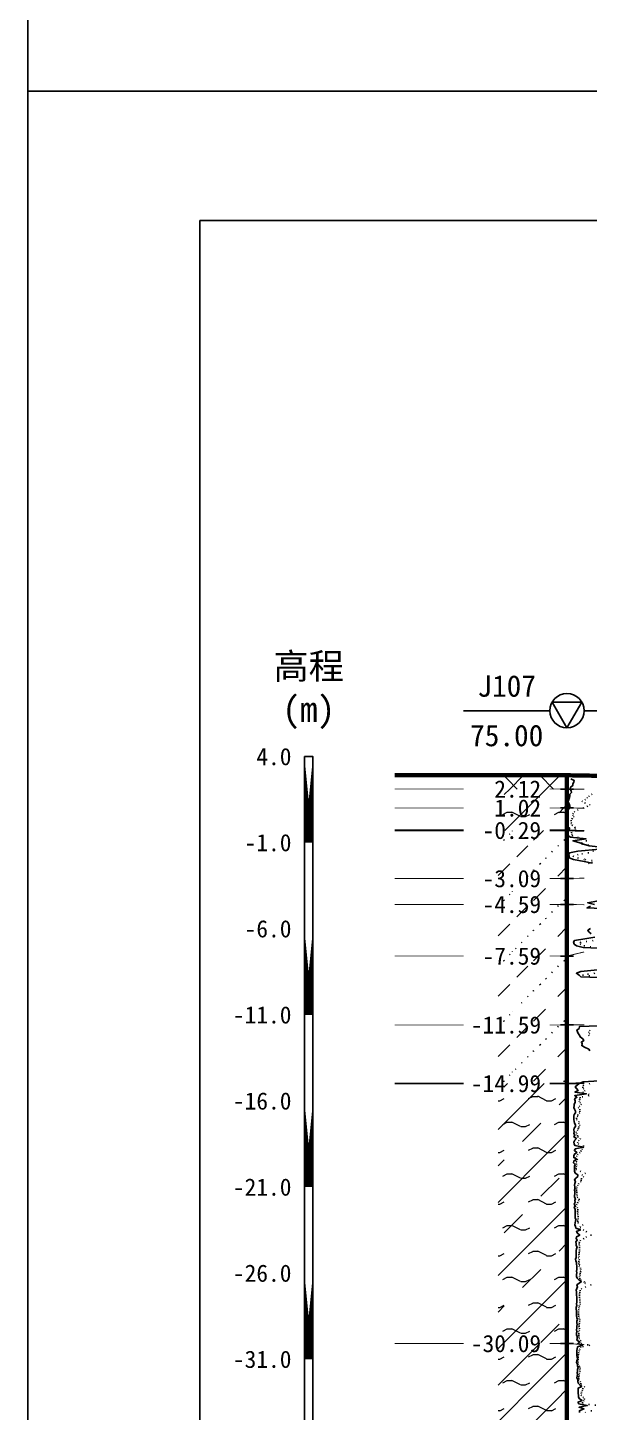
# Model space of a CAD drawing. Extents: x -37 to 3540, y -1485 to 297.
# Drawn here: x -37.4 to 27.8, y -1341.4 to -1180.6 of the extents above; entities that cross this region are included whole.
import ezdxf
from ezdxf.enums import TextEntityAlignment as Align

# ---------------------------------------------------------------- set-up
doc = ezdxf.new("R2010")
doc.units = 0
doc.linetypes.add('DOT', pattern=[6.35, 0, -6.35])
doc.layers.get('0').update_dxf_attribs({"linetype": 'CONTINUOUS'})
for name, color, linetype in [('CURVE', 200, 'CONTINUOUS'), ('FRAME', 7, 'CONTINUOUS'), ('HOLE', 41, 'CONTINUOUS'), ('RULER', 7, 'CONTINUOUS'), ('STRATUM', 241, 'CONTINUOUS')]:
    doc.layers.add(name, color=color, linetype=linetype)
doc.layers.add('HATCH', color=7, linetype='CONTINUOUS', lineweight=13)
doc.styles.add('ST', font='')
doc.styles.get('ST').set_extended_font_data('SimSun')
pattern_1 = [(45, (112.367, -1485), (-4.24264, 4.24264), [10, 0]), (45, (113.428, -1488.182), (-2.12132, 6.36396), [3, -3]), (26.565, (113.4412, -1485.2536), (5.999823, 5.999812), [0.567, -12.849]), (0, (112.874, -1485.2536), (0, 6), [0.567, -5.433]), (26.565, (110.7857, -1485), (5.999823, 5.999812), [0.567, -12.849]), (0, (111.293, -1484.7464), (0, 6), [0.567, -5.433]), (153.435, (112.8742, -1485.2536), (-5.999818, -5e-06), [1.134, -12.2826]), (26.565, (116.4412, -1482.2536), (5.999823, 5.999812), [0.567, -12.849]), (0, (115.874, -1482.2536), (0, 6), [0.567, -5.433]), (26.565, (113.7857, -1482), (5.999823, 5.999812), [0.567, -12.849]), (0, (114.293, -1481.7464), (0, 6), [0.567, -5.433]), (153.435, (115.8742, -1482.2536), (-5.999818, -5e-06), [1.134, -12.2826])]
pattern_2 = [(45, (112.367, -1485), (-7e-07, 6.99998), [1.97196, -7.92754]), (45, (115.18, -1482.171), (-7e-07, 6.99998), [1.99367, -7.90583]), (45, (117.4345, -1479.918), (-7e-07, 6.99998), [1.8136, -8.08588]), (26.565, (112.367, -1481.5), (7, 7), [0.0965, -15.55598]), (36.8699, (113.067, -1480.8), (7, 7), [0.19775, -34.80225]), (315, (115.867, -1478.024), (6.99998, 1e-06), [0.03305, -9.86644]), (26.565, (115.867, -1485), (7, 7), [0.14475, -15.50773]), (26.565, (116.567, -1484.3), (7, 7), [0.10528, -15.5472]), (90, (116.917, -1483.95), (-7, -5e-07), [0.02877, -6.97123]), (26.565, (117.267, -1483.6), (7, 7), [0.091, -31.21394]), (36.8699, (117.967, -1482.9), (7, 7), [0.1107, -34.8893]), (45, (118.667, -1482.2), (-2e-07, 6.99998), [0.10911, -9.79038]), (315, (119.281, -1481.452), (6.99998, 1e-06), [0.03305, -9.86644]), (36.8699, (113.767, -1480.1), (7, 7), [0.10224, -34.89776]), (53.1301, (114.467, -1479.4), (14, 21), [0.13438, -34.86562]), (53.1301, (115.167, -1478.7), (14, 21), [0.12625, -34.87375])]

# ---------------------------------------------------------------- blocks, each defined once
blk = doc.blocks.new('H_cpt_hole')
for p, q in [((-1.73, 1), (1.73, 1)), ((0, -2), (-1.73, 1)), ((1.73, 1), (0, -2))]:
    blk.add_line(p, q)
blk.add_circle((0, 0), 2)

msp = doc.modelspace()

# ---------------------------------------------------------------- hatches: boundary and pattern name
at = {"layer": 'HATCH'}
h = msp.add_hatch(dxfattribs=at)
h.set_pattern_fill('FZNT', color=32, style=0)
h.set_pattern_definition([(45, (112.367, -1485), (-4.24264, 4.24264), [10, 0]), (45, (113.428, -1488.182), (-2.12132, 6.36396), [3, -3])])
h.paths.add_polyline_path([(25.25, -1269.05), (17.25, -1269.05), (17.25, -1271.25), (25.25, -1271.25)])
h.paths.add_polyline_path([(16.04, -1272.74), (22.74, -1272.74), (22.74, -1269.81), (16.04, -1269.81)], flags=9)
h.paths.add_polyline_path([(16.05, -1270.54), (22.74, -1270.54), (22.74, -1267.62), (16.05, -1267.62)], flags=9)
h = msp.add_hatch(dxfattribs=at)
h.set_pattern_fill('STT', color=50, style=0)
h.set_pattern_definition([(45, (112.367, -1485), (-2.12132, 2.12132), [10, 0]), (135, (112.367, -1485), (-2.12132, -2.12132), [10, 0])])
h.paths.add_polyline_path([(25.25, -1267.45), (17.25, -1267.45), (17.25, -1269.05), (25.25, -1269.05)])
h.paths.add_polyline_path([(16.05, -1270.54), (22.74, -1270.54), (22.74, -1267.62), (16.05, -1267.62)], flags=9)
h = msp.add_hatch(dxfattribs=at)
h.set_pattern_fill('YNFNT', color=251, style=0)
h.set_pattern_definition(pattern_1)
h.paths.add_polyline_path([(25.25, -1271.25), (17.25, -1271.25), (17.25, -1273.85), (25.25, -1273.85)])
h.paths.add_polyline_path([(14.61, -1275.34), (22.74, -1275.34), (22.74, -1272.41), (14.61, -1272.41)], flags=9)
h.paths.add_polyline_path([(16.04, -1272.74), (22.74, -1272.74), (22.74, -1269.81), (16.04, -1269.81)], flags=9)
h = msp.add_hatch(dxfattribs=at)
h.set_pattern_fill('SZFT', color=52, style=0)
h.set_pattern_definition(pattern_2)
h.paths.add_polyline_path([(25.25, -1273.85), (17.25, -1273.85), (17.25, -1279.45), (25.25, -1279.45)])
h.paths.add_polyline_path([(14.61, -1280.94), (22.74, -1280.94), (22.74, -1278.01), (14.61, -1278.01)], flags=9)
h.paths.add_polyline_path([(14.61, -1275.34), (22.74, -1275.34), (22.74, -1272.41), (14.61, -1272.41)], flags=9)
h = msp.add_hatch(dxfattribs=at)
h.set_pattern_fill('SZFT', color=52, style=0)
h.set_pattern_definition(pattern_2)
h.paths.add_polyline_path([(25.25, -1279.45), (17.25, -1279.45), (17.25, -1282.45), (25.25, -1282.45)])
h.paths.add_polyline_path([(14.61, -1283.94), (22.74, -1283.94), (22.74, -1281.01), (14.61, -1281.01)], flags=9)
h.paths.add_polyline_path([(14.61, -1280.94), (22.74, -1280.94), (22.74, -1278.01), (14.61, -1278.01)], flags=9)
h = msp.add_hatch(dxfattribs=at)
h.set_pattern_fill('SZFT', color=52, style=0)
h.set_pattern_definition(pattern_2)
h.paths.add_polyline_path([(25.25, -1282.45), (17.25, -1282.45), (17.25, -1288.45), (25.25, -1288.45)])
h.paths.add_polyline_path([(14.61, -1289.94), (22.74, -1289.94), (22.74, -1287.01), (14.61, -1287.01)], flags=9)
h.paths.add_polyline_path([(14.61, -1283.94), (22.74, -1283.94), (22.74, -1281.01), (14.61, -1281.01)], flags=9)
h = msp.add_hatch(dxfattribs=at)
h.set_pattern_fill('SZFT', color=52, style=0)
h.set_pattern_definition(pattern_2)
h.paths.add_polyline_path([(25.25, -1288.45), (17.25, -1288.45), (17.25, -1296.45), (25.25, -1296.45)])
h.paths.add_polyline_path([(13.18, -1297.94), (22.74, -1297.94), (22.74, -1295.01), (13.18, -1295.01)], flags=9)
h.paths.add_polyline_path([(14.61, -1289.94), (22.74, -1289.94), (22.74, -1287.01), (14.61, -1287.01)], flags=9)
h = msp.add_hatch(dxfattribs=at)
h.set_pattern_fill('SZFT', color=52, style=0)
h.set_pattern_definition(pattern_2)
h.paths.add_polyline_path([(25.25, -1296.45), (17.25, -1296.45), (17.25, -1303.25), (25.25, -1303.25)])
h.paths.add_polyline_path([(13.18, -1304.74), (22.74, -1304.74), (22.74, -1301.81), (13.18, -1301.81)], flags=9)
h.paths.add_polyline_path([(13.18, -1297.94), (22.74, -1297.94), (22.74, -1295.01), (13.18, -1295.01)], flags=9)
h = msp.add_hatch(dxfattribs=at)
h.set_pattern_fill('YNFNT', color=251, style=0)
h.set_pattern_definition(pattern_1)
h.paths.add_polyline_path([(25.25, -1303.25), (17.25, -1303.25), (17.25, -1333.45), (25.25, -1333.45)])
h.paths.add_polyline_path([(13.18, -1334.94), (22.74, -1334.94), (22.74, -1332.01), (13.18, -1332.01)], flags=9)
h.paths.add_polyline_path([(13.18, -1304.74), (22.74, -1304.74), (22.74, -1301.81), (13.18, -1301.81)], flags=9)
h = msp.add_hatch(dxfattribs=at)
h.set_pattern_fill('YNNT', color=251, style=0)
h.set_pattern_definition([(45, (112.367, -1485), (-2.12132, 2.12132), [10, 0]), (26.565, (113.4412, -1485.2536), (5.999823, 5.999812), [0.567, -12.849]), (0, (112.874, -1485.2536), (0, 6), [0.567, -5.433]), (26.565, (110.7857, -1485), (5.999823, 5.999812), [0.567, -12.849]), (0, (111.293, -1484.7464), (0, 6), [0.567, -5.433]), (153.435, (112.8742, -1485.2536), (-5.999818, -5e-06), [1.134, -12.2826]), (26.565, (116.4412, -1482.2536), (5.999823, 5.999812), [0.567, -12.849]), (0, (115.874, -1482.2536), (0, 6), [0.567, -5.433]), (26.565, (113.7857, -1482), (5.999823, 5.999812), [0.567, -12.849]), (0, (114.293, -1481.7464), (0, 6), [0.567, -5.433]), (153.435, (115.8742, -1482.2536), (-5.999818, -5e-06), [1.134, -12.2826])])
h.paths.add_polyline_path([(25.25, -1333.45), (17.25, -1333.45), (17.25, -1345.25), (25.25, -1345.25)])
h.paths.add_polyline_path([(13.18, -1346.74), (22.74, -1346.74), (22.74, -1343.81), (13.18, -1343.81)], flags=9)
h.paths.add_polyline_path([(13.18, -1334.94), (22.74, -1334.94), (22.74, -1332.01), (13.18, -1332.01)], flags=9)

# ---------------------------------------------------------------- linework, layer by layer
at = {"layer": 'CURVE', "color": 30, "linetype": 'Continuous'}
for points in [[(25.7, -1267.85), (26.07, -1268.05), (26.06, -1268.25), (25.94, -1268.45), (25.93, -1268.65), (25.66, -1268.85), (25.64, -1269.05), (25.73, -1269.25), (25.76, -1269.45), (25.59, -1269.65), (25.57, -1269.85), (25.53, -1270.05), (25.47, -1270.25), (25.4, -1270.45), (25.44, -1270.65), (25.53, -1270.85), (25.57, -1271.05), (25.53, -1271.25), (25.38, -1271.45), (25.33, -1271.65), (25.32, -1271.85), (25.32, -1272.05), (25.33, -1272.25), (25.27, -1272.45), (25.3, -1272.65), (25.29, -1272.85), (25.29, -1273.05), (25.32, -1273.25), (25.35, -1273.45), (25.57, -1273.65), (25.4, -1273.85), (25.29, -1274.05), (25.32, -1274.25), (25.35, -1274.45), (25.66, -1274.65), (27.47, -1274.85), (25.94, -1275.05), (26.62, -1275.25), (27.19, -1275.45), (27.83, -1275.65), (29.54, -1275.85)], [(29.04, -1276.05), (26.52, -1276.25), (25.55, -1276.45), (25.46, -1276.65), (25.52, -1276.85), (25.51, -1277.05), (26, -1277.25), (27.26, -1277.45), (28.16, -1277.65)], [(28, -1282.65), (27.58, -1282.85), (31.73, -1283.05)], [(28.88, -1282.05), (27.67, -1282.25), (28.44, -1282.45)], [(28.47, -1286.25), (27.32, -1286.45), (26.12, -1286.65), (26.02, -1286.85), (26.08, -1287.05), (26.35, -1287.25), (27.14, -1287.45), (31.58, -1287.65)], [(27.98, -1285.25), (27.66, -1285.45), (27.8, -1285.65), (28.07, -1285.85)], [(28.79, -1290.05), (26.86, -1290.25), (26.34, -1290.45), (26.67, -1290.65), (26.86, -1290.85), (32.08, -1291.05)], [(32.25, -1296.45), (26.7, -1296.65), (26.65, -1296.85), (26.4, -1297.05), (26.48, -1297.25), (26.55, -1297.45), (26.69, -1297.65), (26.77, -1297.85), (27.08, -1298.05), (27.22, -1298.25), (26.93, -1298.45), (27.02, -1298.65), (26.96, -1298.85), (27.3, -1299.05), (27.78, -1299.25), (27.91, -1299.45)], [(30.18, -1302.85), (27.14, -1303.05), (26.67, -1303.25), (26.45, -1303.45), (26.19, -1303.65), (26.34, -1303.85), (26.56, -1304.05), (26.18, -1304.25), (27.5, -1304.45), (26.15, -1304.65), (26.4, -1304.85), (26.14, -1305.05), (26.22, -1305.25), (26.22, -1305.45), (26.09, -1305.65), (26.09, -1305.85), (26.06, -1306.05), (26.13, -1306.25), (26.24, -1306.45), (26.26, -1306.65), (26.08, -1306.85), (26.03, -1307.05), (26.05, -1307.25), (26.04, -1307.45), (26.09, -1307.65), (26.13, -1307.85), (26.24, -1308.05), (26.25, -1308.25), (26.1, -1308.45), (26.04, -1308.65), (26.07, -1308.85), (26.06, -1309.05), (26.17, -1309.25), (26.05, -1309.45), (26.34, -1309.65), (26.15, -1309.85), (26.06, -1310.05), (26.07, -1310.25), (26.16, -1310.45), (27.17, -1310.65), (26.22, -1310.85), (26.12, -1311.05), (26.41, -1311.25), (26.12, -1311.45), (26.06, -1311.65), (26.04, -1311.85), (26.41, -1312.05), (26.05, -1312.25), (26.02, -1312.45), (26.19, -1312.65), (26.13, -1312.85), (26.11, -1313.05), (26.11, -1313.25), (26.11, -1313.45), (26.21, -1313.65), (26.5, -1313.85), (26.5, -1314.05), (26.28, -1314.25), (26.12, -1314.45), (26.23, -1314.65), (26.15, -1314.85), (26.14, -1315.05), (26.15, -1315.25), (26.15, -1315.45), (26.13, -1315.65), (26.17, -1315.85), (26.16, -1316.05), (26.14, -1316.25), (26.13, -1316.45), (26.23, -1316.65), (26.17, -1316.85), (26.21, -1317.05), (26.09, -1317.25), (26.21, -1317.45), (26.09, -1317.65), (26.22, -1317.85), (26.2, -1318.05), (26.22, -1318.25), (26.2, -1318.45), (26.21, -1318.65), (26.22, -1318.85), (26.27, -1319.05), (26.25, -1319.25), (26.2, -1319.45), (26.18, -1319.65), (26.26, -1319.85), (26.29, -1320.05), (26.82, -1320.25), (26.35, -1320.45), (26.48, -1320.65), (26.74, -1320.85), (26.36, -1321.05), (26.3, -1321.25), (26.44, -1321.45), (26.29, -1321.65), (26.31, -1321.85), (26.31, -1322.05), (26.43, -1322.25), (26.35, -1322.45), (26.31, -1322.65), (26.3, -1322.85), (26.3, -1323.05), (26.31, -1323.25), (26.31, -1323.45), (26.26, -1323.65), (26.27, -1323.85), (26.37, -1324.05), (26.37, -1324.25), (26.39, -1324.45), (26.38, -1324.65), (26.39, -1324.85), (26.35, -1325.05), (26.4, -1325.25), (26.35, -1325.45), (26.35, -1325.65), (26.44, -1325.85), (26.61, -1326.05), (26.92, -1326.25), (26.68, -1326.45), (26.38, -1326.65), (26.47, -1326.85), (26.38, -1327.05), (26.33, -1327.25), (26.34, -1327.45), (26.34, -1327.65), (26.36, -1327.85), (26.4, -1328.05), (26.38, -1328.25), (26.38, -1328.45), (26.38, -1328.65), (26.35, -1328.85), (26.4, -1329.05), (26.31, -1329.25), (26.31, -1329.45), (26.34, -1329.65), (26.35, -1329.85), (26.34, -1330.05), (26.34, -1330.25), (26.39, -1330.45), (26.49, -1330.65), (26.41, -1330.85), (26.38, -1331.05), (26.44, -1331.25), (26.39, -1331.45), (26.41, -1331.65), (26.35, -1331.85), (26.41, -1332.05), (26.36, -1332.25), (26.37, -1332.45), (26.42, -1332.65), (26.42, -1332.85), (26.38, -1333.05), (26.69, -1333.25), (26.5, -1333.45), (27.04, -1333.65), (26.49, -1333.85), (26.42, -1334.05), (26.41, -1334.25), (26.41, -1334.45), (26.38, -1334.65), (26.41, -1334.85), (26.44, -1335.05), (26.47, -1335.25), (26.4, -1335.45), (26.35, -1335.65), (26.46, -1335.85), (26.47, -1336.05), (26.54, -1336.25), (26.48, -1336.45), (26.48, -1336.65), (26.44, -1336.85), (26.47, -1337.05), (26.43, -1337.25), (26.4, -1337.45), (26.53, -1337.65), (26.53, -1337.85), (26.54, -1338.05), (26.75, -1338.25), (26.97, -1338.45), (26.54, -1338.65), (26.56, -1338.85), (26.56, -1339.05), (26.57, -1339.25), (26.58, -1339.45), (26.59, -1339.65), (26.68, -1339.85), (27.01, -1340.05), (26.54, -1340.25), (26.59, -1340.45), (27.6, -1340.65), (26.66, -1340.85), (27.22, -1341.05), (26.7, -1341.25), (26.69, -1341.45)]]:
    msp.add_lwpolyline(points, dxfattribs=at)
at = {"layer": 'CURVE', "color": 100, "linetype": 'DOT', "ltscale": 0.1}
for points in [[(28.19, -1269.65), (27.84, -1269.85), (27.65, -1270.05), (27.4, -1270.25), (26.98, -1270.45), (27.29, -1270.65), (27.95, -1270.85), (27.66, -1271.05), (27.24, -1271.25), (26.57, -1271.45), (26.15, -1271.65), (25.96, -1271.85), (25.92, -1272.05), (26.07, -1272.25), (25.88, -1272.45), (25.74, -1272.65), (25.77, -1272.85), (25.71, -1273.05), (25.83, -1273.25), (26.16, -1273.45), (26.25, -1273.65), (25.88, -1273.85), (25.79, -1274.05), (25.8, -1274.25), (25.82, -1274.45), (26.47, -1274.65), (27.24, -1274.85), (27.55, -1275.05), (27.01, -1275.25), (26.96, -1275.45), (28.2, -1275.65)], [(28.34, -1276.25), (27.79, -1276.45), (26.55, -1276.65), (25.95, -1276.85), (26.49, -1277.05), (27.36, -1277.25), (28.94, -1277.45), (27.75, -1277.65), (27.93, -1277.85)], [(28.3, -1286.65), (26.84, -1286.85), (26.79, -1287.05), (27.21, -1287.25), (28.36, -1287.45)], [(28.47, -1290.45), (27.06, -1290.65), (28.53, -1290.85)], [(27.93, -1297.05), (27.75, -1297.25), (27.91, -1297.45), (27.74, -1297.65), (27.96, -1297.85)], [(27.92, -1303.25), (27.17, -1303.45), (27.08, -1303.65), (27.14, -1303.85), (27.37, -1304.05), (27.06, -1304.25), (27.76, -1304.45), (27.83, -1304.65), (26.77, -1304.85), (26.76, -1305.05), (26.65, -1305.25), (26.74, -1305.45), (26.94, -1305.65), (26.75, -1305.85), (26.54, -1306.05), (26.75, -1306.25), (26.76, -1306.45), (26.75, -1306.65), (26.51, -1306.85), (26.51, -1307.05), (26.34, -1307.25), (26.34, -1307.45), (26.67, -1307.65), (26.58, -1307.85), (26.78, -1308.05), (26.64, -1308.25), (26.6, -1308.45), (26.5, -1308.65), (26.31, -1308.85), (26.35, -1309.05), (26.49, -1309.25), (26.49, -1309.45), (26.83, -1309.65), (26.66, -1309.85), (26.49, -1310.05), (26.54, -1310.25), (27.17, -1310.45), (27.17, -1310.65), (27.04, -1310.85), (26.9, -1311.05), (26.78, -1311.25), (26.51, -1311.45), (26.45, -1311.65), (26.21, -1311.85), (26.51, -1312.05), (26.35, -1312.25), (26.32, -1312.45), (26.38, -1312.65), (26.35, -1312.85), (26.31, -1313.05), (26.27, -1313.25), (26.77, -1313.45), (27.42, -1313.65), (26.97, -1313.85), (27.2, -1314.05), (26.94, -1314.25), (26.9, -1314.45), (26.91, -1314.65), (26.62, -1314.85), (26.55, -1315.05), (26.38, -1315.25), (26.35, -1315.45), (26.36, -1315.65), (26.38, -1315.85), (26.4, -1316.05), (26.42, -1316.25), (26.45, -1316.45), (26.67, -1316.65), (26.64, -1316.85), (26.51, -1317.05), (26.4, -1317.25), (26.26, -1317.45), (26.45, -1317.65), (26.51, -1317.85), (26.49, -1318.05), (26.49, -1318.25), (26.5, -1318.45), (26.54, -1318.65), (26.57, -1318.85), (26.49, -1319.05), (26.5, -1319.25), (26.5, -1319.45), (27.14, -1319.65), (26.81, -1319.85), (26.75, -1320.05), (27.14, -1320.25), (27.46, -1320.45), (28.16, -1320.65)], [(28.09, -1320.85), (27.52, -1321.05), (27.24, -1321.25), (26.84, -1321.45), (26.69, -1321.65), (26.68, -1321.85), (26.69, -1322.05), (26.7, -1322.25), (26.72, -1322.45), (26.71, -1322.65), (26.67, -1322.85), (26.64, -1323.05), (26.66, -1323.25), (26.57, -1323.45), (26.71, -1323.65), (26.61, -1323.85), (26.61, -1324.05), (26.7, -1324.25), (26.62, -1324.45), (26.84, -1324.65), (26.84, -1324.85), (26.87, -1325.05), (26.8, -1325.25), (26.77, -1325.45), (26.7, -1325.65), (26.73, -1325.85), (26.79, -1326.05), (27.26, -1326.25), (27.32, -1326.45), (28.07, -1326.65), (27.45, -1326.85), (26.98, -1327.05), (26.8, -1327.25), (26.75, -1327.45), (26.71, -1327.65), (26.71, -1327.85), (26.71, -1328.05), (26.74, -1328.25), (26.76, -1328.45), (26.73, -1328.65), (26.81, -1328.85), (26.7, -1329.05), (26.67, -1329.25), (26.61, -1329.45), (26.59, -1329.65), (26.58, -1329.85), (26.59, -1330.05), (26.6, -1330.25), (26.66, -1330.45), (26.74, -1330.65), (26.73, -1330.85), (26.71, -1331.05), (26.65, -1331.25), (26.64, -1331.45), (26.71, -1331.65), (26.71, -1331.85), (26.58, -1332.05), (26.61, -1332.25), (26.61, -1332.45), (26.61, -1332.65), (26.62, -1332.85), (26.86, -1333.05), (26.78, -1333.25), (26.89, -1333.45), (27.89, -1333.65), (26.89, -1333.85), (26.74, -1334.05), (26.7, -1334.25), (26.61, -1334.45), (26.58, -1334.65), (26.57, -1334.85), (26.55, -1335.05), (26.55, -1335.25), (26.53, -1335.45), (26.55, -1335.65), (26.53, -1335.85), (26.68, -1336.05), (26.77, -1336.25), (26.75, -1336.45), (26.77, -1336.65), (26.71, -1336.85), (26.65, -1337.05), (26.62, -1337.25), (26.62, -1337.45), (26.58, -1337.65), (26.78, -1337.85), (26.85, -1338.05), (26.85, -1338.25), (27.32, -1338.45), (27.1, -1338.65), (27.05, -1338.85), (26.94, -1339.05), (26.92, -1339.25), (26.85, -1339.45), (27.1, -1339.65), (27.27, -1339.85), (27.21, -1340.05), (27.07, -1340.25), (27.04, -1340.45), (28.78, -1340.65)], [(28.12, -1341.25), (27.35, -1341.45)]]:
    msp.add_lwpolyline(points, dxfattribs=at)
at = {"layer": 'FRAME', "color": 245, "linetype": 'Continuous'}
for p, q in [((709.18, -1188), (-37.39, -1188)), ((-37.39, -1188), (-37.39, -1485))]:
    msp.add_line(p, q, dxfattribs=at)
at = {"layer": 'FRAME', "linetype": 'Continuous'}
for p, q in [((689.18, -1203), (-17.39, -1203)), ((-17.39, -1203), (-17.39, -1470))]:
    msp.add_line(p, q, dxfattribs=at)
at = {"layer": 'FRAME', "color": 245, "linetype": 'Continuous'}
msp.add_lwpolyline([(-37.39, -1188), (382.61, -1188), (382.61, -891), (-37.39, -891)], close=True, dxfattribs=at)
at = {"layer": 'HOLE', "linetype": 'Continuous'}
for points in [[(23.25, -1259.95), (13.25, -1259.95)], [(27.25, -1259.95), (37.25, -1259.95)], [(24.5, -1269.05), (26, -1269.05)], [(24.5, -1271.25), (26, -1271.25)], [(24.5, -1273.85), (26, -1273.85)], [(24.5, -1279.45), (26, -1279.45)], [(24.5, -1282.45), (26, -1282.45)], [(24.5, -1288.45), (26, -1288.45)], [(24.5, -1296.45), (26, -1296.45)], [(24.5, -1303.25), (26, -1303.25)], [(24.5, -1333.45), (26, -1333.45)]]:
    msp.add_lwpolyline(points, dxfattribs=at)
at = {"layer": 'HOLE', "linetype": 'Continuous', "const_width": 0.5}
msp.add_lwpolyline([(25.25, -1267.45), (25.25, -1416.15)], dxfattribs=at)
at = {"layer": 'RULER', "linetype": 'Continuous', "const_width": 1}
for points in [[(-4.75, -1265.28), (-4.75, -1275.28)], [(-4.75, -1285.28), (-4.75, -1295.28)], [(-4.75, -1305.28), (-4.75, -1315.28)], [(-4.75, -1325.28), (-4.75, -1335.28)]]:
    msp.add_lwpolyline(points, close=True, dxfattribs=at)
at = {"layer": 'RULER', "linetype": 'Continuous'}
msp.add_lwpolyline([(-5.25, -1265.28), (-4.25, -1265.28), (-4.25, -1425.28), (-5.25, -1425.28)], close=True, dxfattribs=at)
at = {"layer": 'STRATUM', "linetype": 'Continuous'}
for points, const_width in [([(5.25, -1267.45), (25.25, -1267.45), (69.47, -1268.23)], 0.5), ([(5.25, -1269.05), (13.25, -1269.05)], 0.1), ([(23.25, -1269.05), (25.25, -1269.05), (27.25, -1269.07)], 0.1), ([(5.25, -1271.25), (13.25, -1271.25)], 0.1), ([(23.25, -1271.25), (25.25, -1271.25), (27.25, -1271.27)], 0.1), ([(5.25, -1273.85), (13.25, -1273.85)], 0.2), ([(23.25, -1273.85), (25.25, -1273.85), (27.25, -1273.92)], 0.2), ([(5.25, -1279.45), (13.25, -1279.45)], 0.1), ([(23.25, -1279.45), (25.25, -1279.45), (27.25, -1279.4)], 0.1), ([(5.25, -1282.45), (13.25, -1282.45)], 0.1), ([(23.25, -1282.45), (25.25, -1282.45), (27.25, -1282.49)], 0.1), ([(23.25, -1288.45), (25.25, -1288.45), (27.25, -1287.97)], 0.1), ([(5.25, -1288.45), (13.25, -1288.45)], 0.1), ([(5.25, -1296.45), (13.25, -1296.45)], 0.1), ([(23.25, -1296.45), (25.25, -1296.45), (27.25, -1296.44)], 0.1), ([(5.25, -1303.25), (13.25, -1303.25)], 0.2), ([(23.25, -1303.25), (25.25, -1303.25), (27.25, -1303.22)], 0.2), ([(5.25, -1333.45), (13.25, -1333.45)], 0.1), ([(23.25, -1333.45), (25.25, -1333.45), (27.25, -1333.58)], 0.1)]:
    msp.add_lwpolyline(points, dxfattribs=dict(at, const_width=const_width))

# ---------------------------------------------------------------- block references
at = {"layer": 'HOLE'}
msp.add_blockref('H_cpt_hole', (25.25, -1259.95), dxfattribs=at)

# ---------------------------------------------------------------- texts
at = {"layer": 'HOLE', "style": 'ST'}
for s, p in [('J107', (18.25, -1257.08)), ('75.00', (18.25, -1262.83))]:
    msp.add_text(s, height=2.5, dxfattribs=at).set_placement(p, align=Align.MIDDLE_CENTER)
for s, p in [('2.12', (22.25, -1269.05)), ('1.02', (22.25, -1271.25)), ('-0.29', (22.25, -1273.85)), ('-3.09', (22.25, -1279.45)), ('-4.59', (22.25, -1282.45)), ('-7.59', (22.25, -1288.45)), ('-11.59', (22.25, -1296.45)), ('-14.99', (22.25, -1303.25)), ('-30.09', (22.25, -1333.45))]:
    msp.add_text(s, height=2, dxfattribs=at).set_placement(p, align=Align.MIDDLE_RIGHT)
at = {"layer": 'RULER', "style": 'ST'}
for s, p in [('高程', (-4.75, -1253.28)), ('(m)', (-4.75, -1258.28))]:
    msp.add_text(s, height=3, dxfattribs=at).set_placement(p, align=Align.TOP_CENTER)
for s, p in [('4.0', (-6.75, -1265.28)), ('-1.0', (-6.75, -1275.28)), ('-6.0', (-6.75, -1285.28)), ('-11.0', (-6.75, -1295.28)), ('-16.0', (-6.75, -1305.28)), ('-21.0', (-6.75, -1315.28)), ('-26.0', (-6.75, -1325.28)), ('-31.0', (-6.75, -1335.28))]:
    msp.add_text(s, height=2, dxfattribs=at).set_placement(p, align=Align.MIDDLE_RIGHT)

doc.saveas('drawing.dxf')
